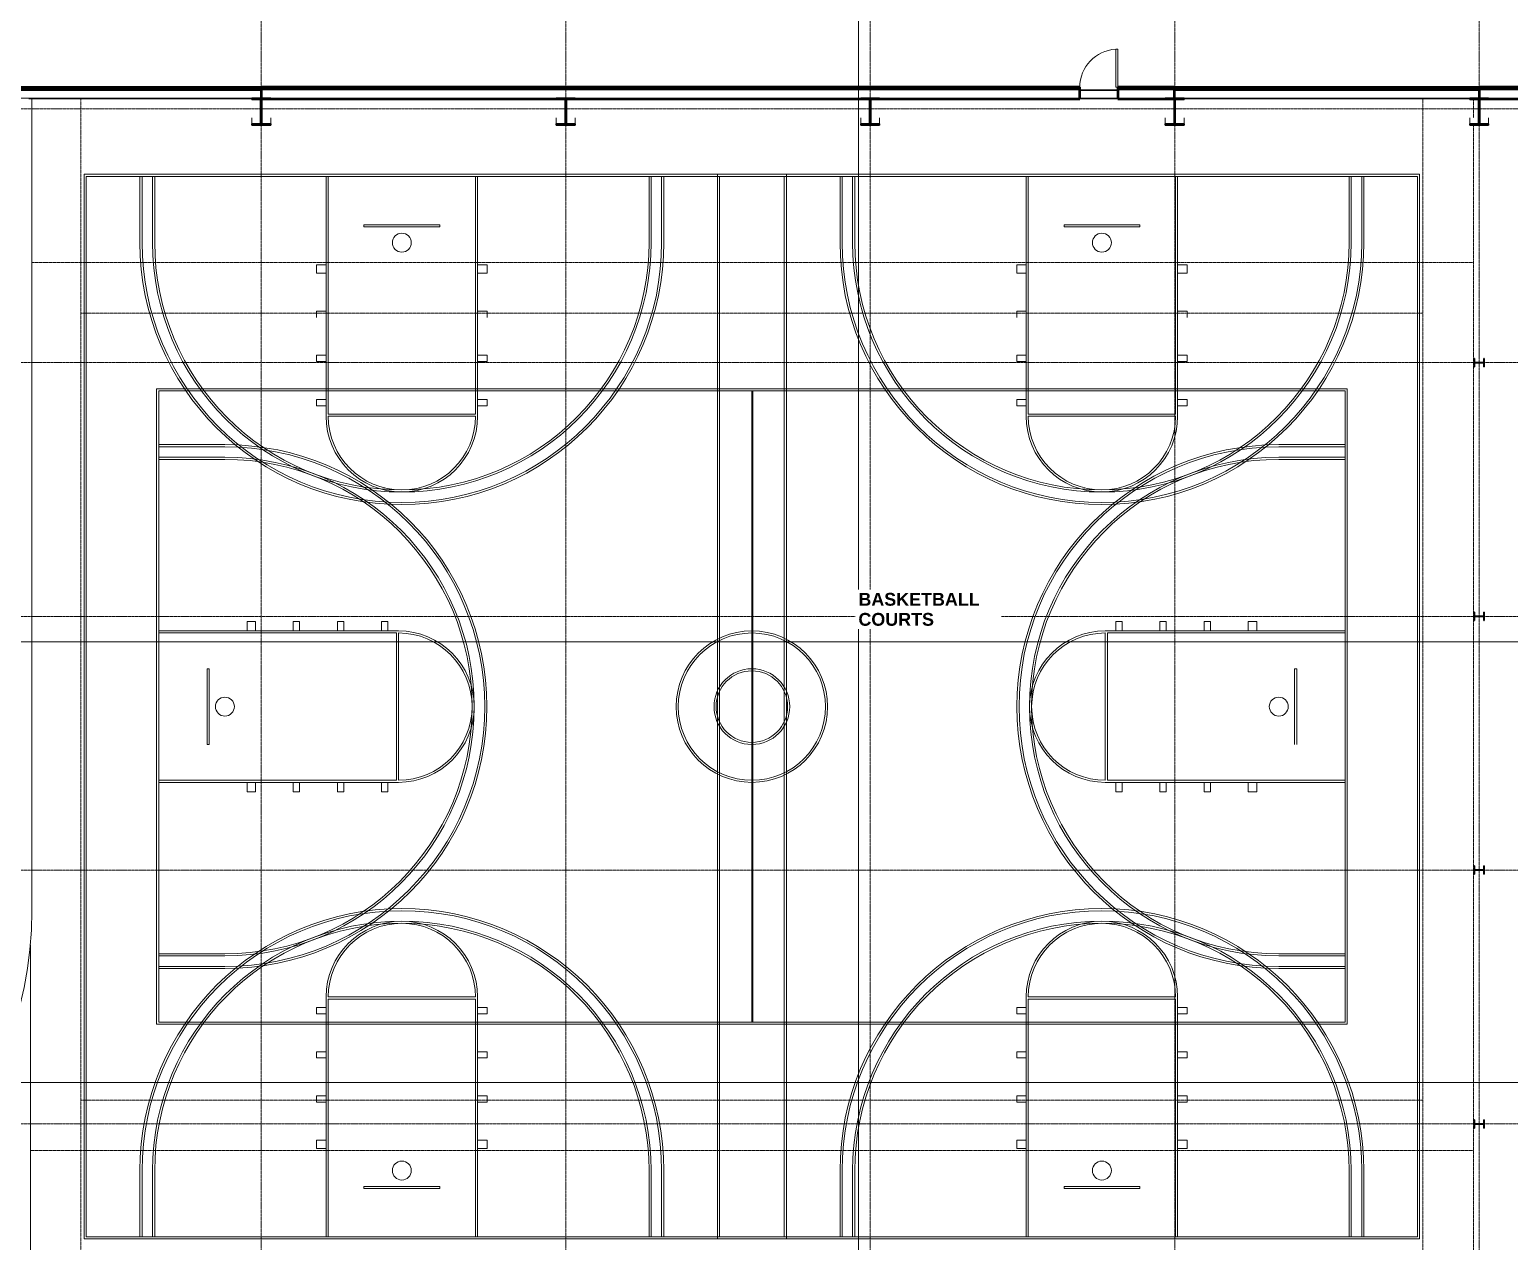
# Model space of a CAD drawing. Header units: inches. Extents: x 21806 to 26875, y -23174 to -20350.
# Drawn here: x 24603 to 26010, y -22220 to -21069 of the extents above; entities that cross this region are included whole.
import ezdxf

# ---------------------------------------------------------------- set-up
doc = ezdxf.new("R2010")
doc.units = ezdxf.units.IN
doc.header["$MEASUREMENT"] = 0
doc.linetypes.add('Dash 1_16_', pattern=[0.125, 0.0625, -0.0625])
doc.linetypes.add('Grid Line 1_2_', pattern=[0.875, 0.5, -0.125, 0.125, -0.125])
for name, color, linetype, lineweight in [('A-DOOR', 31, 'Continuous', 13), ('A-FLOR', 192, 'Continuous', 13), ('A-FLOR-CLRS', 90, 'Dash 1_16_', 9), ('A-FLOR-HRAL', 11, 'Continuous', 9), ('A-FLOR-OTLN', 90, 'Continuous', 9), ('A-GLAZ-CWMG', 51, 'Continuous', 9), ('A-WALL', 113, 'Continuous', 13), ('A-WALL-PATT', 111, 'Continuous', 50), ('G-ANNO-SYMB', 111, 'Continuous', 9), ('G-ANNO-TEXT', 231, 'Continuous', 9), ('L-SITE-WALL', 31, 'Continuous', 13), ('S-BEAM', 12, 'Continuous', 9), ('S-COLS', 52, 'Continuous', 9), ('S-GRID', 1, 'Continuous', 9)]:
    doc.layers.add(name, color=color, linetype=linetype, lineweight=lineweight)
doc.styles.add('Arial_B', font='arialbd.ttf', dxfattribs={"height": 12.177074})
pattern_1 = [(45, (0, 0), (-12.6713535, 12.6713535), []), (45, (0, 19.2), (-12.6713535, 12.6713535), [])]
pattern_2 = [(0, (0, 0), (0, 16), []), (90, (0, 0), (-16, 1e-15), [])]

# ---------------------------------------------------------------- blocks, each defined once
blk = doc.blocks.new('Girt_Z - 8_D-936192-First Floor Plan')
at = {"layer": 'S-BEAM'}
for p, q in [((24823, -21125.8), (24533.3, -21125.8)), ((24823, -21126.4), (24533.3, -21126.4)), ((24823, -21126.4), (24533.3, -21126.4)), ((25637.3, -21125.8), (25601.3, -21125.8)), ((25637.3, -21126.4), (25601.3, -21126.4)), ((25637.3, -21126.4), (25601.3, -21126.4)), ((25981, -21125.8), (25691.3, -21125.8)), ((25981, -21126.4), (25691.3, -21126.4)), ((25981, -21126.4), (25691.3, -21126.4)), ((24542.4, -21133.8), (24813.9, -21133.8)), ((25601.3, -21133.8), (25637.3, -21133.8)), ((25700.4, -21133.8), (25971.9, -21133.8))]:
    blk.add_line(p, q, dxfattribs=at)
blk = doc.blocks.new('Rectangular Mullion - Profile_Polycarbonate_Lower-836136-First Floor Plan')
at = {"layer": 'A-GLAZ-CWMG'}
for p, q in [((25695.1, -21123.5), (25695.1, -21123.4)), ((25695.1, -21123.4), (25977.1, -21123.4)), ((25695.1, -21123.6), (25695.1, -21123.5)), ((25695.1, -21123.5), (25977.1, -21123.5)), ((25695.1, -21125.2), (25695.1, -21123.6)), ((25695.1, -21125.2), (25977.1, -21125.2)), ((25695.1, -21125.5), (25977.1, -21125.5)), ((25977.1, -21123.4), (25977.1, -21123.5)), ((25977.1, -21123.5), (25977.1, -21123.6)), ((25977.1, -21123.6), (25977.1, -21125.2))]:
    blk.add_line(p, q, dxfattribs=at)
blk = doc.blocks.new('Rectangular Mullion - Profile_Polycarbonate_Upper and left-836139-First Floor Plan')
at = {"layer": 'A-GLAZ-CWMG', "lineweight": 20}
for p, q in [((-2.834, 0.859875), (-2.834, 0.984875)), ((-2.834, 0.984875), (0, 0.984875)), ((-2.7715, 0.859875), (-2.834, 0.859875)), ((-0.0625, 0.922375), (-2.7715, 0.922375)), ((-2.7715, 0.922375), (-2.7715, 0.859875)), ((-0.0625, -1.078625), (-0.0625, 0.922375)), ((0, 0.984875), (0, -1.141125)), ((-3.622, -1.141125), (-3.622, -0.787125)), ((-3.622, -0.787125), (-3.372, -0.787125)), ((0, -1.141125), (-3.622, -1.141125)), ((-3.372, -0.849625), (-3.5595, -0.849625)), ((-3.5595, -0.849625), (-3.5595, -1.078625)), ((-3.5595, -1.078625), (-0.0625, -1.078625)), ((-3.372, -0.787125), (-3.372, -0.849625))]:
    blk.add_line(p, q, dxfattribs=at)
blk = doc.blocks.new('Rectangular Mullion - Profile_Polycarbonate_right-836141-First Floor Plan')
at = {"layer": 'A-GLAZ-CWMG', "lineweight": 20}
for p, q in [((0, 0.984875), (-2.834, 0.984875)), ((-2.834, 0.984875), (-2.834, 0.859875)), ((-2.834, 0.859875), (-2.7715, 0.859875)), ((-2.7715, 0.859875), (-2.7715, 0.922375)), ((-2.7715, 0.922375), (-0.0625, 0.922375)), ((-0.0625, 0.922375), (-0.0625, -1.078625)), ((0, -1.141125), (0, 0.984875)), ((-3.372, -0.787125), (-3.622, -0.787125)), ((-3.622, -0.787125), (-3.622, -1.141125)), ((-3.622, -1.141125), (0, -1.141125)), ((-3.5595, -1.078625), (-3.5595, -0.849625)), ((-3.5595, -0.849625), (-3.372, -0.849625)), ((-0.0625, -1.078625), (-3.5595, -1.078625)), ((-3.372, -0.849625), (-3.372, -0.787125))]:
    blk.add_line(p, q, dxfattribs=at)
blk = doc.blocks.new('Rectangular Mullion - Profile_Polycarbonate_right-836033-First Floor Plan')
at = {"layer": 'A-GLAZ-CWMG', "lineweight": 20}
for p, q in [((0, 0.984875), (-2.834, 0.984875)), ((-2.834, 0.984875), (-2.834, 0.859875)), ((-2.834, 0.859875), (-2.7715, 0.859875)), ((-2.7715, 0.859875), (-2.7715, 0.922375)), ((-2.7715, 0.922375), (-0.0625, 0.922375)), ((-0.0625, 0.922375), (-0.0625, -1.078625)), ((0, -1.141125), (0, 0.984875)), ((-3.372, -0.787125), (-3.622, -0.787125)), ((-3.622, -0.787125), (-3.622, -1.141125)), ((-3.622, -1.141125), (0, -1.141125)), ((-3.5595, -1.078625), (-3.5595, -0.849625)), ((-3.5595, -0.849625), (-3.372, -0.849625)), ((-0.0625, -1.078625), (-3.5595, -1.078625)), ((-3.372, -0.849625), (-3.372, -0.787125))]:
    blk.add_line(p, q, dxfattribs=at)
blk = doc.blocks.new('Single-Flush - 36_ x 96_-948293-First Floor Plan')
at = {"layer": 'A-DOOR', "lineweight": 20}
for p, q in [((16, 5.6), (16, 41.6)), ((18, 41.6), (16, 41.6)), ((18, 5.6), (18, 41.6)), ((18, 5.6), (16, 5.6))]:
    blk.add_line(p, q, dxfattribs=at)
at = {"layer": 'A-DOOR', "lineweight": 9}
blk.add_arc((18, 5.6), 36.1, 93.1789, 180, dxfattribs=at)
blk = doc.blocks.new('Top Rail Type - Top Rail_Internal_-939601-First Floor Plan')
at = {"layer": 'A-FLOR-HRAL'}
for q in [(24601.9, -21134.4), (24604.9, -21906.1)]:
    blk.add_line((24604.9, -21134.4), q, dxfattribs=at)
blk.add_arc((24243.4, -21906.1), 361.5, 270, 0, dxfattribs=at)

msp = doc.modelspace()

# ---------------------------------------------------------------- hatches: boundary and pattern name
at = {"layer": 'A-WALL-PATT', "lineweight": 9}
h = msp.add_hatch(dxfattribs=at)
h.set_pattern_fill('FP_12', color=256, style=0, pattern_type=2)
h.set_pattern_definition(pattern_2)
h.paths.add_polyline_path([(25691.3, -21125.8), (25691.3, -21124.8), (25637.3, -21124.8), (25637.3, -21125.8), (25672.7, -21125.8)], flags=0)
h.paths.add_polyline_path([(25601.3, -21125.8), (25601.3, -21124.8), (24823, -21124.8), (24823, -21125.8), (25534.4, -21125.8)], flags=0)
h = msp.add_hatch(dxfattribs=at)
h.set_pattern_fill('FP_12', color=256, style=0, pattern_type=2)
h.set_pattern_definition(pattern_2)
h.paths.add_polyline_path([(26283.3, -21125.8), (26283.3, -21124.8), (25981, -21124.8), (25981, -21125.8), (26277.4, -21125.8)], flags=0)
at = {"layer": 'S-COLS'}
h = msp.add_hatch(dxfattribs=at)
h.set_pattern_fill('FP_1', color=256, style=0, pattern_type=2)
h.set_pattern_definition(pattern_1)
h.paths.add_polyline_path([(24831.9, -21135.1), (24831.9, -21133.8), (24813.9, -21133.8), (24813.9, -21135.1)], flags=0)
h = msp.add_hatch(dxfattribs=at)
h.set_pattern_fill('FP_1', color=256, style=0, pattern_type=2)
h.set_pattern_definition(pattern_1)
h.paths.add_polyline_path([(24823.5, -21158), (24823.5, -21135.1), (24822.3, -21135.1), (24822.3, -21158)], flags=0)
h = msp.add_hatch(dxfattribs=at)
h.set_pattern_fill('FP_1', color=256, style=0, pattern_type=2)
h.set_pattern_definition(pattern_1)
h.paths.add_polyline_path([(25121.4, -21135.1), (25121.4, -21133.8), (25103.4, -21133.8), (25103.4, -21135.1)], flags=0)
h = msp.add_hatch(dxfattribs=at)
h.set_pattern_fill('FP_1', color=256, style=0, pattern_type=2)
h.set_pattern_definition(pattern_1)
h.paths.add_polyline_path([(25113, -21158), (25113, -21135.1), (25111.8, -21135.1), (25111.8, -21158)], flags=0)
h = msp.add_hatch(dxfattribs=at)
h.set_pattern_fill('FP_1', color=256, style=0, pattern_type=2)
h.set_pattern_definition(pattern_1)
h.paths.add_polyline_path([(25410.9, -21135.1), (25410.9, -21133.8), (25392.9, -21133.8), (25392.9, -21135.1)], flags=0)
h = msp.add_hatch(dxfattribs=at)
h.set_pattern_fill('FP_1', color=256, style=0, pattern_type=2)
h.set_pattern_definition(pattern_1)
h.paths.add_polyline_path([(25402.5, -21158), (25402.5, -21135.1), (25401.3, -21135.1), (25401.3, -21158)], flags=0)
h = msp.add_hatch(dxfattribs=at)
h.set_pattern_fill('FP_1', color=256, style=0, pattern_type=2)
h.set_pattern_definition(pattern_1)
h.paths.add_polyline_path([(25700.4, -21135.1), (25700.4, -21133.8), (25682.4, -21133.8), (25682.4, -21135.1)], flags=0)
h = msp.add_hatch(dxfattribs=at)
h.set_pattern_fill('FP_1', color=256, style=0, pattern_type=2)
h.set_pattern_definition(pattern_1)
h.paths.add_polyline_path([(25692, -21158), (25692, -21135.1), (25690.8, -21135.1), (25690.8, -21158)], flags=0)
h = msp.add_hatch(dxfattribs=at)
h.set_pattern_fill('FP_1', color=256, style=0, pattern_type=2)
h.set_pattern_definition(pattern_1)
h.paths.add_polyline_path([(25989.9, -21135.1), (25989.9, -21133.8), (25971.9, -21133.8), (25971.9, -21135.1), (25983.7, -21135.1)], flags=0)
h = msp.add_hatch(dxfattribs=at)
h.set_pattern_fill('FP_1', color=256, style=0, pattern_type=2)
h.set_pattern_definition(pattern_1)
h.paths.add_polyline_path([(25981.5, -21158), (25981.5, -21135.1), (25980.3, -21135.1), (25980.3, -21158)], flags=0)
h = msp.add_hatch(dxfattribs=at)
h.set_pattern_fill('FP_1', color=256, style=0, pattern_type=2)
h.set_pattern_definition(pattern_1)
h.paths.add_polyline_path([(24831.9, -21159.3), (24831.9, -21158), (24813.9, -21158), (24813.9, -21159.3)], flags=0)
h = msp.add_hatch(dxfattribs=at)
h.set_pattern_fill('FP_1', color=256, style=0, pattern_type=2)
h.set_pattern_definition(pattern_1)
h.paths.add_polyline_path([(25121.4, -21159.3), (25121.4, -21158), (25103.4, -21158), (25103.4, -21159.3)], flags=0)
h = msp.add_hatch(dxfattribs=at)
h.set_pattern_fill('FP_1', color=256, style=0, pattern_type=2)
h.set_pattern_definition(pattern_1)
h.paths.add_polyline_path([(25410.9, -21159.3), (25410.9, -21158), (25392.9, -21158), (25392.9, -21159.3)], flags=0)
h = msp.add_hatch(dxfattribs=at)
h.set_pattern_fill('FP_1', color=256, style=0, pattern_type=2)
h.set_pattern_definition(pattern_1)
h.paths.add_polyline_path([(25700.4, -21159.3), (25700.4, -21158), (25682.4, -21158), (25682.4, -21159.3)], flags=0)
h = msp.add_hatch(dxfattribs=at)
h.set_pattern_fill('FP_1', color=256, style=0, pattern_type=2)
h.set_pattern_definition(pattern_1)
h.paths.add_polyline_path([(25989.9, -21159.3), (25989.9, -21158), (25971.9, -21158), (25971.9, -21159.3)], flags=0)
h = msp.add_hatch(dxfattribs=at)
h.set_pattern_fill('FP_1', color=256, style=0, pattern_type=2)
h.set_pattern_definition(pattern_1)
h.paths.add_polyline_path([(25985.3, -21389), (25985.8, -21389), (25985.8, -21381.1), (25985.3, -21381.1), (25985.3, -21384.2), (25985.1, -21384.7), (25984.6, -21384.9), (25977.1, -21384.9), (25976.7, -21384.7), (25976.5, -21384.2), (25976.5, -21381.1), (25976, -21381.1), (25976, -21389), (25976.5, -21389), (25976.5, -21385.9), (25976.7, -21385.4), (25977.1, -21385.2), (25984.6, -21385.2), (25985.1, -21385.4), (25985.3, -21385.9)], flags=0)
h = msp.add_hatch(dxfattribs=at)
h.set_pattern_fill('FP_1', color=256, style=0, pattern_type=2)
h.set_pattern_definition(pattern_1)
h.paths.add_polyline_path([(25976, -21630.3), (25976.5, -21630.3), (25976.5, -21627.1), (25976.7, -21626.6), (25977.1, -21626.4), (25984.6, -21626.4), (25985.1, -21626.6), (25985.3, -21627.1), (25985.3, -21630.3), (25985.8, -21630.3), (25985.8, -21622.3), (25985.3, -21622.3), (25985.3, -21625.5), (25985.1, -21626), (25984.6, -21626.2), (25977.1, -21626.2), (25976.7, -21626), (25976.5, -21625.5), (25976.5, -21622.3), (25976, -21622.3)], flags=0)
h = msp.add_hatch(dxfattribs=at)
h.set_pattern_fill('FP_1', color=256, style=0, pattern_type=2)
h.set_pattern_definition(pattern_1)
h.paths.add_polyline_path([(25985.3, -21871.5), (25985.8, -21871.5), (25985.8, -21863.6), (25985.3, -21863.6), (25985.3, -21866.7), (25985.1, -21867.2), (25984.6, -21867.4), (25977.1, -21867.4), (25976.7, -21867.2), (25976.5, -21866.7), (25976.5, -21863.6), (25976, -21863.6), (25976, -21871.5), (25976.5, -21871.5), (25976.5, -21868.4), (25976.7, -21867.9), (25977.1, -21867.7), (25984.6, -21867.7), (25985.1, -21867.9), (25985.3, -21868.4)], flags=0)
h = msp.add_hatch(dxfattribs=at)
h.set_pattern_fill('FP_1', color=256, style=0, pattern_type=2)
h.set_pattern_definition(pattern_1)
h.paths.add_polyline_path([(25985.3, -22112.8), (25985.8, -22112.8), (25985.8, -22104.8), (25985.3, -22104.8), (25985.3, -22108), (25985.1, -22108.5), (25984.6, -22108.7), (25977.1, -22108.7), (25976.7, -22108.5), (25976.5, -22108), (25976.5, -22104.8), (25976, -22104.8), (25976, -22112.8), (25976.5, -22112.8), (25976.5, -22109.6), (25976.7, -22109.1), (25977.1, -22108.9), (25984.6, -22108.9), (25985.1, -22109.1), (25985.3, -22109.6)], flags=0)

# ---------------------------------------------------------------- linework, layer by layer
at = {"layer": 'A-FLOR'}
for p, q in [((24813.9, -21134.4), (24604.9, -21134.4)), ((25637.3, -21134.4), (25601.3, -21134.4)), ((25971.9, -21134.4), (25700.4, -21134.4)), ((24603.4, -21938.5), (24603.4, -22266.1))]:
    msp.add_line(p, q, dxfattribs=at)
at = {"layer": 'A-FLOR-CLRS'}
for p, q in [((24603.4, -21134.1), (24603.4, -21134.4)), ((24651.4, -21134.1), (24651.4, -22290.1)), ((25927.4, -22290.1), (25927.4, -21134.1)), ((25975.4, -21152.6), (25975.4, -21135.1)), ((25975.4, -22334.9), (25975.4, -21159.3)), ((25975.4, -21290.1), (24604.9, -21290.1)), ((25927.4, -21338.1), (24651.4, -21338.1)), ((24603.4, -21938.5), (24603.4, -22338.1)), ((25927.4, -22086.1), (24651.4, -22086.1)), ((25975.4, -22134.1), (24603.4, -22134.1))]:
    msp.add_line(p, q, dxfattribs=at)
at = {"layer": 'A-FLOR-OTLN'}
for p, q in [((24654.6, -21206.1), (25924.2, -21206.1)), ((24654.6, -21206.1), (24654.6, -22218.1)), ((24656.6, -21208.1), (24656.6, -22216.1)), ((24656.6, -21208.1), (25922.2, -21208.1)), ((24707.6, -21271.1), (24707.6, -21208.1)), ((24709.6, -21271.1), (24709.6, -21208.1)), ((24719.6, -21271.1), (24719.6, -21208.1)), ((24721.6, -21271.1), (24721.6, -21208.1)), ((24884.6, -21436.1), (24884.6, -21208.1)), ((24886.6, -21434.1), (24886.6, -21208.1)), ((25026.6, -21434.1), (25026.6, -21208.1)), ((25028.6, -21436.1), (25028.6, -21208.1)), ((25191.6, -21271.1), (25191.6, -21208.1)), ((25193.6, -21271.1), (25193.6, -21208.1)), ((25203.6, -21271.1), (25203.6, -21208.1)), ((25205.6, -21271.1), (25205.6, -21208.1)), ((25256.6, -21206.1), (25256.6, -22218.1)), ((25258.6, -21208.1), (25258.6, -22216.1)), ((25320.2, -21208.1), (25320.2, -22216.1)), ((25322.2, -21206.1), (25322.2, -22218.1)), ((25373.2, -21271.1), (25373.2, -21208.1)), ((25375.2, -21271.1), (25375.2, -21208.1)), ((25385.2, -21271.1), (25385.2, -21208.1)), ((25387.2, -21271.1), (25387.2, -21208.1)), ((25550.2, -21436.1), (25550.2, -21208.1)), ((25552.2, -21434.1), (25552.2, -21208.1)), ((25692.2, -21434.1), (25692.2, -21208.1)), ((25694.2, -21436.1), (25694.2, -21208.1)), ((25857.2, -21271.1), (25857.2, -21208.1)), ((25859.2, -21271.1), (25859.2, -21208.1)), ((25869.2, -21271.1), (25869.2, -21208.1)), ((25871.2, -21271.1), (25871.2, -21208.1)), ((25922.2, -21208.1), (25922.2, -22216.1)), ((25924.2, -21206.1), (25924.2, -22218.1)), ((24920.6, -21254.1), (24992.6, -21254.1)), ((24920.6, -21256.1), (24920.6, -21254.1)), ((24920.6, -21256.1), (24992.6, -21256.1)), ((24992.6, -21256.1), (24992.6, -21254.1)), ((25658.2, -21254.1), (25586.2, -21254.1)), ((25586.2, -21256.1), (25586.2, -21254.1)), ((25658.2, -21256.1), (25586.2, -21256.1)), ((25658.2, -21256.1), (25658.2, -21254.1)), ((24884.6, -21292.1), (24875.6, -21292.1)), ((24875.6, -21300.1), (24875.6, -21292.1)), ((24884.6, -21300.1), (24875.6, -21300.1)), ((25028.6, -21292.1), (25037.6, -21292.1)), ((25028.6, -21300.1), (25037.6, -21300.1)), ((25037.6, -21300.1), (25037.6, -21292.1)), ((25550.2, -21292.1), (25541.2, -21292.1)), ((25541.2, -21300.1), (25541.2, -21292.1)), ((25550.2, -21300.1), (25541.2, -21300.1)), ((25694.2, -21292.1), (25703.2, -21292.1)), ((25694.2, -21300.1), (25703.2, -21300.1)), ((25703.2, -21300.1), (25703.2, -21292.1)), ((24884.6, -21336.1), (24875.6, -21336.1)), ((24875.6, -21342.1), (24875.6, -21336.1)), ((25028.6, -21336.1), (25037.6, -21336.1)), ((25037.6, -21342.1), (25037.6, -21336.1)), ((25550.2, -21336.1), (25541.2, -21336.1)), ((25541.2, -21342.1), (25541.2, -21336.1)), ((25694.2, -21336.1), (25703.2, -21336.1)), ((25703.2, -21342.1), (25703.2, -21336.1)), ((24884.6, -21378.1), (24875.6, -21378.1)), ((24875.6, -21384.1), (24875.6, -21378.1)), ((24884.6, -21384.1), (24875.6, -21384.1)), ((25028.6, -21378.1), (25037.6, -21378.1)), ((25028.6, -21384.1), (25037.6, -21384.1)), ((25037.6, -21384.1), (25037.6, -21378.1)), ((25550.2, -21378.1), (25541.2, -21378.1)), ((25541.2, -21384.1), (25541.2, -21378.1)), ((25550.2, -21384.1), (25541.2, -21384.1)), ((25694.2, -21378.1), (25703.2, -21378.1)), ((25694.2, -21384.1), (25703.2, -21384.1)), ((25703.2, -21384.1), (25703.2, -21378.1)), ((25855.4, -21410.1), (24723.4, -21410.1)), ((24723.4, -21410.1), (24723.4, -22014.1)), ((24725.4, -21412.1), (24725.4, -22012.1)), ((25853.4, -21412.1), (24725.4, -21412.1)), ((25289.4, -21412.1), (25289.4, -22012.1)), ((25290.4, -21412.1), (25290.4, -22012.1)), ((25853.4, -22012.1), (25853.4, -21412.1)), ((25855.4, -22014.1), (25855.4, -21410.1)), ((24884.6, -21420.1), (24875.6, -21420.1)), ((24875.6, -21426.1), (24875.6, -21420.1)), ((24884.6, -21426.1), (24875.6, -21426.1)), ((25028.6, -21420.1), (25037.6, -21420.1)), ((25028.6, -21426.1), (25037.6, -21426.1)), ((25037.6, -21426.1), (25037.6, -21420.1)), ((25550.2, -21420.1), (25541.2, -21420.1)), ((25541.2, -21426.1), (25541.2, -21420.1)), ((25550.2, -21426.1), (25541.2, -21426.1)), ((25694.2, -21420.1), (25703.2, -21420.1)), ((25694.2, -21426.1), (25703.2, -21426.1)), ((25703.2, -21426.1), (25703.2, -21420.1)), ((24886.6, -21434.1), (25026.6, -21434.1)), ((24886.6, -21436.1), (25026.6, -21436.1)), ((25692.2, -21434.1), (25552.2, -21434.1)), ((25692.2, -21436.1), (25552.2, -21436.1)), ((24788.4, -21463.1), (24725.4, -21463.1)), ((24788.4, -21465.1), (24725.4, -21465.1)), ((25790.4, -21463.1), (25853.4, -21463.1)), ((25790.4, -21465.1), (25853.4, -21465.1)), ((24788.4, -21475.1), (24725.4, -21475.1)), ((24788.4, -21477.1), (24725.4, -21477.1)), ((25790.4, -21475.1), (25853.4, -21475.1)), ((25790.4, -21477.1), (25853.4, -21477.1)), ((24809.4, -21640.1), (24809.4, -21631.1)), ((24817.4, -21631.1), (24809.4, -21631.1)), ((24817.4, -21640.1), (24817.4, -21631.1)), ((24853.4, -21640.1), (24853.4, -21631.1)), ((24859.4, -21631.1), (24853.4, -21631.1)), ((24859.4, -21640.1), (24859.4, -21631.1)), ((24895.4, -21640.1), (24895.4, -21631.1)), ((24901.4, -21631.1), (24895.4, -21631.1)), ((24901.4, -21640.1), (24901.4, -21631.1)), ((24937.4, -21640.1), (24937.4, -21631.1)), ((24943.4, -21631.1), (24937.4, -21631.1)), ((24943.4, -21640.1), (24943.4, -21631.1)), ((25635.4, -21631.1), (25641.4, -21631.1)), ((25635.4, -21640.1), (25635.4, -21631.1)), ((25641.4, -21640.1), (25641.4, -21631.1)), ((25677.4, -21631.1), (25683.4, -21631.1)), ((25677.4, -21640.1), (25677.4, -21631.1)), ((25683.4, -21640.1), (25683.4, -21631.1)), ((25719.4, -21631.1), (25725.4, -21631.1)), ((25719.4, -21640.1), (25719.4, -21631.1)), ((25725.4, -21640.1), (25725.4, -21631.1)), ((25761.4, -21631.1), (25769.4, -21631.1)), ((25761.4, -21640.1), (25761.4, -21631.1)), ((25769.4, -21640.1), (25769.4, -21631.1)), ((24953.4, -21640.1), (24725.4, -21640.1)), ((24951.4, -21642.1), (24725.4, -21642.1)), ((24951.4, -21782.1), (24951.4, -21642.1)), ((24953.4, -21782.1), (24953.4, -21642.1)), ((25625.4, -21640.1), (25853.4, -21640.1)), ((25625.4, -21782.1), (25625.4, -21642.1)), ((25627.4, -21782.1), (25627.4, -21642.1)), ((25627.4, -21642.1), (25853.4, -21642.1)), ((24771.4, -21748.1), (24771.4, -21676.1)), ((24773.4, -21676.1), (24771.4, -21676.1)), ((24773.4, -21748.1), (24773.4, -21676.1)), ((25805.4, -21748.1), (25805.4, -21676.1)), ((25805.4, -21676.1), (25807.4, -21676.1)), ((25807.4, -21748.1), (25807.4, -21676.1)), ((24773.4, -21748.1), (24771.4, -21748.1)), ((24951.4, -21782.1), (24725.4, -21782.1)), ((24953.4, -21784.1), (24725.4, -21784.1)), ((24809.4, -21784.1), (24809.4, -21793.1)), ((24817.4, -21793.1), (24809.4, -21793.1)), ((24817.4, -21784.1), (24817.4, -21793.1)), ((24853.4, -21784.1), (24853.4, -21793.1)), ((24859.4, -21793.1), (24853.4, -21793.1)), ((24859.4, -21784.1), (24859.4, -21793.1)), ((24895.4, -21784.1), (24895.4, -21793.1)), ((24901.4, -21793.1), (24895.4, -21793.1)), ((24901.4, -21784.1), (24901.4, -21793.1)), ((24937.4, -21784.1), (24937.4, -21793.1)), ((24943.4, -21793.1), (24937.4, -21793.1)), ((24943.4, -21784.1), (24943.4, -21793.1)), ((25625.4, -21784.1), (25853.4, -21784.1)), ((25627.4, -21782.1), (25853.4, -21782.1)), ((25635.4, -21784.1), (25635.4, -21793.1)), ((25635.4, -21793.1), (25641.4, -21793.1)), ((25641.4, -21784.1), (25641.4, -21793.1)), ((25677.4, -21784.1), (25677.4, -21793.1)), ((25677.4, -21793.1), (25683.4, -21793.1)), ((25683.4, -21784.1), (25683.4, -21793.1)), ((25719.4, -21784.1), (25719.4, -21793.1)), ((25719.4, -21793.1), (25725.4, -21793.1)), ((25725.4, -21784.1), (25725.4, -21793.1)), ((25761.4, -21784.1), (25761.4, -21793.1)), ((25761.4, -21793.1), (25769.4, -21793.1)), ((25769.4, -21784.1), (25769.4, -21793.1)), ((24788.4, -21947.1), (24725.4, -21947.1)), ((25790.4, -21947.1), (25853.4, -21947.1)), ((24788.4, -21949.1), (24725.4, -21949.1)), ((24788.4, -21959.1), (24725.4, -21959.1)), ((24788.4, -21961.1), (24725.4, -21961.1)), ((25790.4, -21949.1), (25853.4, -21949.1)), ((25790.4, -21959.1), (25853.4, -21959.1)), ((25790.4, -21961.1), (25853.4, -21961.1)), ((24884.6, -21988.1), (24884.6, -22216.1)), ((24886.6, -21988.1), (25026.6, -21988.1)), ((24886.6, -21990.1), (25026.6, -21990.1)), ((24886.6, -21990.1), (24886.6, -22216.1)), ((25026.6, -21990.1), (25026.6, -22216.1)), ((25028.6, -21988.1), (25028.6, -22216.1)), ((25550.2, -21988.1), (25550.2, -22216.1)), ((25692.2, -21988.1), (25552.2, -21988.1)), ((25692.2, -21990.1), (25552.2, -21990.1)), ((25552.2, -21990.1), (25552.2, -22216.1)), ((25692.2, -21990.1), (25692.2, -22216.1)), ((25694.2, -21988.1), (25694.2, -22216.1)), ((24875.6, -21998.1), (24875.6, -22004.1)), ((24884.6, -21998.1), (24875.6, -21998.1)), ((24884.6, -22004.1), (24875.6, -22004.1)), ((25028.6, -21998.1), (25037.6, -21998.1)), ((25028.6, -22004.1), (25037.6, -22004.1)), ((25037.6, -21998.1), (25037.6, -22004.1)), ((25541.2, -21998.1), (25541.2, -22004.1)), ((25550.2, -21998.1), (25541.2, -21998.1)), ((25550.2, -22004.1), (25541.2, -22004.1)), ((25694.2, -21998.1), (25703.2, -21998.1)), ((25694.2, -22004.1), (25703.2, -22004.1)), ((25703.2, -21998.1), (25703.2, -22004.1)), ((24723.4, -22014.1), (25855.4, -22014.1)), ((24725.4, -22012.1), (25853.4, -22012.1)), ((24875.6, -22040.1), (24875.6, -22046.1)), ((24884.6, -22040.1), (24875.6, -22040.1)), ((24884.6, -22046.1), (24875.6, -22046.1)), ((25028.6, -22040.1), (25037.6, -22040.1)), ((25028.6, -22046.1), (25037.6, -22046.1)), ((25037.6, -22040.1), (25037.6, -22046.1)), ((25541.2, -22040.1), (25541.2, -22046.1)), ((25550.2, -22040.1), (25541.2, -22040.1)), ((25550.2, -22046.1), (25541.2, -22046.1)), ((25694.2, -22040.1), (25703.2, -22040.1)), ((25694.2, -22046.1), (25703.2, -22046.1)), ((25703.2, -22040.1), (25703.2, -22046.1)), ((24875.6, -22082.1), (24875.6, -22088.1)), ((24884.6, -22082.1), (24875.6, -22082.1)), ((24884.6, -22088.1), (24875.6, -22088.1)), ((25028.6, -22082.1), (25037.6, -22082.1)), ((25028.6, -22088.1), (25037.6, -22088.1)), ((25037.6, -22082.1), (25037.6, -22088.1)), ((25541.2, -22082.1), (25541.2, -22088.1)), ((25550.2, -22082.1), (25541.2, -22082.1)), ((25550.2, -22088.1), (25541.2, -22088.1)), ((25694.2, -22082.1), (25703.2, -22082.1)), ((25694.2, -22088.1), (25703.2, -22088.1)), ((25703.2, -22082.1), (25703.2, -22088.1)), ((24875.6, -22124.1), (24875.6, -22132.1)), ((24884.6, -22124.1), (24875.6, -22124.1)), ((25028.6, -22124.1), (25037.6, -22124.1)), ((25037.6, -22124.1), (25037.6, -22132.1)), ((25541.2, -22124.1), (25541.2, -22132.1)), ((25550.2, -22124.1), (25541.2, -22124.1)), ((25694.2, -22124.1), (25703.2, -22124.1)), ((25703.2, -22124.1), (25703.2, -22132.1)), ((24884.6, -22132.1), (24875.6, -22132.1)), ((25028.6, -22132.1), (25037.6, -22132.1)), ((25550.2, -22132.1), (25541.2, -22132.1)), ((25694.2, -22132.1), (25703.2, -22132.1)), ((24707.6, -22153.1), (24707.6, -22216.1)), ((24709.6, -22153.1), (24709.6, -22216.1)), ((24719.6, -22153.1), (24719.6, -22216.1)), ((24721.6, -22153.1), (24721.6, -22216.1)), ((25191.6, -22153.1), (25191.6, -22216.1)), ((25193.6, -22153.1), (25193.6, -22216.1)), ((25203.6, -22153.1), (25203.6, -22216.1)), ((25205.6, -22153.1), (25205.6, -22216.1)), ((25373.2, -22153.1), (25373.2, -22216.1)), ((25375.2, -22153.1), (25375.2, -22216.1)), ((25385.2, -22153.1), (25385.2, -22216.1)), ((25387.2, -22153.1), (25387.2, -22216.1)), ((25857.2, -22153.1), (25857.2, -22216.1)), ((25859.2, -22153.1), (25859.2, -22216.1)), ((25869.2, -22153.1), (25869.2, -22216.1)), ((25871.2, -22153.1), (25871.2, -22216.1)), ((24920.6, -22168.1), (24992.6, -22168.1)), ((24920.6, -22168.1), (24920.6, -22170.1)), ((24920.6, -22170.1), (24992.6, -22170.1)), ((24992.6, -22168.1), (24992.6, -22170.1)), ((25658.2, -22168.1), (25586.2, -22168.1)), ((25586.2, -22168.1), (25586.2, -22170.1)), ((25658.2, -22170.1), (25586.2, -22170.1)), ((25658.2, -22168.1), (25658.2, -22170.1)), ((24656.6, -22216.1), (25922.2, -22216.1)), ((24654.6, -22218.1), (25924.2, -22218.1))]:
    msp.add_line(p, q, dxfattribs=at)
for centre, radius in [((24956.6, -21271.1), 9), ((25622.2, -21271.1), 9), ((25289.4, -21712.1), 72), ((25289.4, -21712.1), 70), ((25289.4, -21712.1), 36), ((25289.4, -21712.1), 34), ((24788.4, -21712.1), 9), ((25790.4, -21712.1), 9), ((24956.6, -22153.1), 9), ((25622.2, -22153.1), 9)]:
    msp.add_circle(centre, radius, dxfattribs=at)
for centre, radius, start, end in [((24956.6, -21271.1), 249, 180, 270), ((24956.6, -21271.1), 247, 180, 270), ((24956.6, -21271.1), 237, 180, 270), ((24956.6, -21271.1), 235, 180, 270), ((24956.6, -21271.1), 247, 270, 0), ((24956.6, -21271.1), 249, 270, 0), ((24956.6, -21271.1), 235, 270, 0), ((24956.6, -21271.1), 237, 270, 0), ((25622.2, -21271.1), 249, 180, 270), ((25622.2, -21271.1), 247, 180, 270), ((25622.2, -21271.1), 237, 180, 270), ((25622.2, -21271.1), 235, 180, 270), ((25622.2, -21271.1), 247, 270, 0), ((25622.2, -21271.1), 249, 270, 0), ((25622.2, -21271.1), 235, 270, 0), ((25622.2, -21271.1), 237, 270, 0), ((24956.6, -21436.1), 72, 180, 0), ((24956.6, -21436.1), 70, 180, 0), ((25622.2, -21436.1), 72, 180, 360), ((25622.2, -21436.1), 70, 180, 0), ((24788.4, -21712.1), 249, 0, 90), ((24788.4, -21712.1), 247, 0, 90), ((25790.4, -21712.1), 249, 90, 180), ((25790.4, -21712.1), 247, 90, 180), ((24788.4, -21712.1), 237, 0, 90), ((24788.4, -21712.1), 235, 0, 90), ((25790.4, -21712.1), 237, 90, 180), ((25790.4, -21712.1), 235, 90, 180), ((24953.4, -21712.1), 72, 270, 90), ((24953.4, -21712.1), 70, 270, 90), ((25625.4, -21712.1), 72, 90, 270), ((25625.4, -21712.1), 70, 90, 270), ((24788.4, -21712.1), 247, 270, 0), ((24788.4, -21712.1), 249, 270, 0), ((24788.4, -21712.1), 235, 270, 0), ((24788.4, -21712.1), 237, 270, 0), ((25790.4, -21712.1), 249, 180, 270), ((25790.4, -21712.1), 247, 180, 270), ((25790.4, -21712.1), 237, 180, 270), ((25790.4, -21712.1), 235, 180, 270), ((24956.6, -22153.1), 249, 90, 180), ((24956.6, -22153.1), 247, 90, 180), ((24956.6, -22153.1), 249, 0, 90), ((24956.6, -22153.1), 247, 0, 90), ((25622.2, -22153.1), 249, 90, 180), ((25622.2, -22153.1), 247, 90, 180), ((25622.2, -22153.1), 249, 0, 90), ((25622.2, -22153.1), 247, 0, 90), ((24956.6, -22153.1), 237, 90, 180), ((24956.6, -22153.1), 235, 90, 180), ((24956.6, -21988.1), 72, 0, 180), ((24956.6, -21988.1), 70, 0, 180), ((24956.6, -22153.1), 237, 0, 90), ((24956.6, -22153.1), 235, 0, 90), ((25622.2, -22153.1), 237, 90, 180), ((25622.2, -22153.1), 235, 90, 180), ((25622.2, -21988.1), 72, 0, 180), ((25622.2, -21988.1), 70, 360, 180), ((25622.2, -22153.1), 237, 0, 90), ((25622.2, -22153.1), 235, 0, 90)]:
    msp.add_arc(centre, radius, start, end, dxfattribs=at)
at = {"layer": 'A-WALL', "lineweight": 50}
for p, q in [((24822.7, -21123.6), (24533.6, -21123.6)), ((24533.6, -21125.2), (24822.7, -21125.2)), ((24822.7, -21125.2), (24822.7, -21123.6)), ((25980.7, -21123.6), (25691.6, -21123.6)), ((25691.6, -21123.6), (25691.6, -21125.2)), ((25691.6, -21125.2), (25980.7, -21125.2)), ((25980.7, -21125.2), (25980.7, -21123.6))]:
    msp.add_line(p, q, dxfattribs=at)
at = {"layer": 'A-WALL'}
for p, q in [((24823, -21124.8), (25601.3, -21124.8)), ((24823, -21125.8), (25601.3, -21125.8)), ((25637.3, -21124.8), (25691.3, -21124.8)), ((25637.3, -21125.8), (25691.3, -21125.8)), ((25981, -21124.8), (26284.3, -21124.8)), ((25981, -21125.8), (26283.3, -21125.8)), ((24823, -21133.8), (25601.3, -21133.8)), ((25637.3, -21133.8), (25691.3, -21133.8)), ((25981, -21133.8), (26275.3, -21133.8))]:
    msp.add_line(p, q, dxfattribs=at)
at = {"layer": 'G-ANNO-SYMB'}
for p, q in [((25390.9, -20427.1), (25390.9, -23161.9)), ((26316.2, -21650.5), (21817.6, -21650.5)), ((26326.7, -22069.4), (21851, -22069.4))]:
    msp.add_line(p, q, dxfattribs=at)
at = {"layer": 'L-SITE-WALL', "lineweight": 50}
for p, q in [((25601.3, -21123.3), (24823, -21123.3)), ((24823, -21123.3), (24823, -21134.4)), ((25601.3, -21134.4), (25601.3, -21123.3)), ((25691.3, -21123.3), (25637.3, -21123.3)), ((25637.3, -21123.3), (25637.3, -21134.4)), ((25691.3, -21134.4), (25691.3, -21123.3)), ((26285.8, -21123.3), (25981, -21123.3)), ((25981, -21123.3), (25981, -21134.4)), ((24823, -21134.4), (25601.3, -21134.4)), ((25637.3, -21134.4), (25691.3, -21134.4)), ((25981, -21134.4), (26274.6, -21134.4))]:
    msp.add_line(p, q, dxfattribs=at)
at = {"layer": 'S-COLS', "lineweight": 30}
for p, q in [((24813.9, -21133.8), (24813.9, -21135.1)), ((24831.9, -21133.8), (24813.9, -21133.8)), ((24813.9, -21135.1), (24831.9, -21135.1)), ((24822.3, -21135.1), (24822.3, -21158)), ((24823.5, -21135.1), (24822.3, -21135.1)), ((24823.5, -21158), (24823.5, -21135.1)), ((24831.9, -21135.1), (24831.9, -21133.8)), ((25103.4, -21133.8), (25103.4, -21135.1)), ((25121.4, -21133.8), (25103.4, -21133.8)), ((25103.4, -21135.1), (25121.4, -21135.1)), ((25111.8, -21135.1), (25111.8, -21158)), ((25113, -21135.1), (25111.8, -21135.1)), ((25113, -21158), (25113, -21135.1)), ((25121.4, -21135.1), (25121.4, -21133.8)), ((25392.9, -21133.8), (25392.9, -21135.1)), ((25410.9, -21133.8), (25392.9, -21133.8)), ((25392.9, -21135.1), (25410.9, -21135.1)), ((25401.3, -21135.1), (25401.3, -21158)), ((25402.5, -21135.1), (25401.3, -21135.1)), ((25402.5, -21158), (25402.5, -21135.1)), ((25410.9, -21135.1), (25410.9, -21133.8)), ((25682.4, -21133.8), (25682.4, -21135.1)), ((25700.4, -21133.8), (25682.4, -21133.8)), ((25682.4, -21135.1), (25700.4, -21135.1)), ((25690.8, -21135.1), (25690.8, -21158)), ((25692, -21135.1), (25690.8, -21135.1)), ((25692, -21158), (25692, -21135.1)), ((25700.4, -21135.1), (25700.4, -21133.8)), ((25971.9, -21133.8), (25971.9, -21135.1)), ((25989.9, -21133.8), (25971.9, -21133.8)), ((25971.9, -21135.1), (25989.9, -21135.1)), ((25980.3, -21135.1), (25980.3, -21158)), ((25981.5, -21135.1), (25980.3, -21135.1)), ((25981.5, -21158), (25981.5, -21135.1)), ((25989.9, -21135.1), (25989.9, -21133.8)), ((24813.9, -21158), (24813.9, -21159.3)), ((24831.9, -21158), (24813.9, -21158)), ((24813.9, -21159.3), (24831.9, -21159.3)), ((24822.3, -21158), (24823.5, -21158)), ((24831.9, -21159.3), (24831.9, -21158)), ((25103.4, -21158), (25103.4, -21159.3)), ((25121.4, -21158), (25103.4, -21158)), ((25103.4, -21159.3), (25121.4, -21159.3)), ((25111.8, -21158), (25113, -21158)), ((25121.4, -21159.3), (25121.4, -21158)), ((25392.9, -21158), (25392.9, -21159.3)), ((25410.9, -21158), (25392.9, -21158)), ((25392.9, -21159.3), (25410.9, -21159.3)), ((25401.3, -21158), (25402.5, -21158)), ((25410.9, -21159.3), (25410.9, -21158)), ((25682.4, -21158), (25682.4, -21159.3)), ((25700.4, -21158), (25682.4, -21158)), ((25682.4, -21159.3), (25700.4, -21159.3)), ((25690.8, -21158), (25692, -21158)), ((25700.4, -21159.3), (25700.4, -21158)), ((25971.9, -21158), (25971.9, -21159.3)), ((25989.9, -21158), (25971.9, -21158)), ((25971.9, -21159.3), (25989.9, -21159.3)), ((25980.3, -21158), (25981.5, -21158)), ((25989.9, -21159.3), (25989.9, -21158)), ((25976.5, -21381.1), (25976, -21381.1)), ((25976, -21381.1), (25976, -21389)), ((25976.5, -21384.2), (25976.5, -21381.1)), ((25976.5, -21389), (25976.5, -21385.9)), ((25984.6, -21384.9), (25977.1, -21384.9)), ((25977.1, -21385.2), (25984.6, -21385.2)), ((25985.8, -21381.1), (25985.3, -21381.1)), ((25985.3, -21381.1), (25985.3, -21384.2)), ((25985.3, -21385.9), (25985.3, -21389)), ((25985.8, -21389), (25985.8, -21381.1)), ((25976, -21389), (25976.5, -21389)), ((25985.3, -21389), (25985.8, -21389)), ((25976.5, -21622.3), (25976, -21622.3)), ((25976, -21622.3), (25976, -21630.3)), ((25976.5, -21625.5), (25976.5, -21622.3)), ((25985.8, -21622.3), (25985.3, -21622.3)), ((25985.3, -21622.3), (25985.3, -21625.5)), ((25985.8, -21630.3), (25985.8, -21622.3)), ((25976, -21630.3), (25976.5, -21630.3)), ((25976.5, -21630.3), (25976.5, -21627.1)), ((25984.6, -21626.2), (25977.1, -21626.2)), ((25977.1, -21626.4), (25984.6, -21626.4)), ((25985.3, -21627.1), (25985.3, -21630.3)), ((25985.3, -21630.3), (25985.8, -21630.3)), ((25976.5, -21863.6), (25976, -21863.6)), ((25976, -21863.6), (25976, -21871.5)), ((25976.5, -21866.7), (25976.5, -21863.6)), ((25985.8, -21863.6), (25985.3, -21863.6)), ((25985.3, -21863.6), (25985.3, -21866.7)), ((25985.8, -21871.5), (25985.8, -21863.6)), ((25976, -21871.5), (25976.5, -21871.5)), ((25976.5, -21871.5), (25976.5, -21868.4)), ((25984.6, -21867.4), (25977.1, -21867.4)), ((25977.1, -21867.7), (25984.6, -21867.7)), ((25985.3, -21868.4), (25985.3, -21871.5)), ((25985.3, -21871.5), (25985.8, -21871.5)), ((25976.5, -22104.8), (25976, -22104.8)), ((25976, -22104.8), (25976, -22112.8)), ((25976, -22112.8), (25976.5, -22112.8)), ((25976.5, -22108), (25976.5, -22104.8)), ((25976.5, -22112.8), (25976.5, -22109.6)), ((25984.6, -22108.7), (25977.1, -22108.7)), ((25977.1, -22108.9), (25984.6, -22108.9)), ((25985.8, -22104.8), (25985.3, -22104.8)), ((25985.3, -22104.8), (25985.3, -22108)), ((25985.3, -22109.6), (25985.3, -22112.8)), ((25985.3, -22112.8), (25985.8, -22112.8)), ((25985.8, -22112.8), (25985.8, -22104.8))]:
    msp.add_line(p, q, dxfattribs=at)
at = {"layer": 'S-COLS'}
for p, q in [((24813.9, -21158), (24813.9, -21152.6)), ((24831.9, -21158), (24831.9, -21152.6)), ((25103.4, -21158), (25103.4, -21152.6)), ((25121.4, -21158), (25121.4, -21152.6)), ((25392.9, -21158), (25392.9, -21152.6)), ((25410.9, -21158), (25410.9, -21152.6)), ((25682.4, -21158), (25682.4, -21152.6)), ((25700.4, -21158), (25700.4, -21152.6)), ((25971.9, -21158), (25971.9, -21152.6)), ((25989.9, -21158), (25989.9, -21152.6))]:
    msp.add_line(p, q, dxfattribs=at)
at = {"layer": 'S-COLS', "lineweight": 30}
for centre, start, end in [((25977.1, -21384.2), 180, 270), ((25977.1, -21385.9), 90, 180), ((25984.6, -21384.2), 270, 0), ((25984.6, -21385.9), 0, 90), ((25977.1, -21625.5), 180, 270), ((25977.1, -21627.1), 90, 180), ((25984.6, -21625.5), 270, 0), ((25984.6, -21627.1), 0, 90), ((25977.1, -21866.7), 180, 270), ((25977.1, -21868.4), 90, 180), ((25984.6, -21866.7), 270, 0), ((25984.6, -21868.4), 0, 90), ((25977.1, -22108), 180, 270), ((25977.1, -22109.6), 90, 180), ((25984.6, -22108), 270, 0), ((25984.6, -22109.6), 0, 90)]:
    msp.add_arc(centre, 0.691, start, end, dxfattribs=at)
at = {"layer": 'S-GRID', "linetype": 'Grid Line 1_2_'}
for p, q in [((24822.9, -23162.9), (24822.9, -20779.9)), ((25112.4, -23162.9), (25112.4, -20779.9)), ((25401.9, -23162.9), (25401.9, -20779.9)), ((25691.4, -23162.9), (25691.4, -20779.9)), ((25980.9, -23162.9), (25980.9, -20779.9)), ((26875.5, -21143.8), (22016.4, -21143.8)), ((26492.8, -21385.1), (22016.4, -21385.1)), ((26492.8, -21626.3), (22016.4, -21626.3)), ((26492.8, -21867.6), (22016.4, -21867.6)), ((26492.8, -22108.8), (22016.4, -22108.8))]:
    msp.add_line(p, q, dxfattribs=at)

# ---------------------------------------------------------------- block references
at = {"layer": 'A-DOOR'}
msp.add_blockref('Single-Flush - 36_ x 96_-948293-First Floor Plan', (25619.3, -21128.9), dxfattribs=at)
at = {"layer": 'A-FLOR-HRAL'}
msp.add_blockref('Top Rail Type - Top Rail_Internal_-939601-First Floor Plan', (0, 0), dxfattribs=at)
at = {"layer": 'A-GLAZ-CWMG'}
for name, p in [('Rectangular Mullion - Profile_Polycarbonate_Lower-836136-First Floor Plan', (-1158, 0)), ('Rectangular Mullion - Profile_Polycarbonate_right-836141-First Floor Plan', (24822.8, -21124.4)), ('Rectangular Mullion - Profile_Polycarbonate_Lower-836136-First Floor Plan', (0, 0)), ('Rectangular Mullion - Profile_Polycarbonate_right-836033-First Floor Plan', (25980.8, -21124.4))]:
    msp.add_blockref(name, p, dxfattribs=at)
at = {"layer": 'A-GLAZ-CWMG', "extrusion": (0, 0, -1)}
msp.add_blockref('Rectangular Mullion - Profile_Polycarbonate_Upper and left-836139-First Floor Plan', (-25691.5, -21124.4), dxfattribs=at)
at = {"layer": 'S-BEAM'}
msp.add_blockref('Girt_Z - 8_D-936192-First Floor Plan', (0, 0), dxfattribs=at)

# ---------------------------------------------------------------- next in the draw order: texts
at = {"layer": 'G-ANNO-TEXT', "color": 7, "insert": (25390.7, -21604), "char_height": 12.18, "width": 132.912, "attachment_point": 1, "line_spacing_factor": 0.938532, "style": 'Arial_B', "bg_fill": 3, "box_fill_scale": 1.25, "bg_fill_color": 0, "bg_fill_transparency": 0}
msp.add_mtext('BASKETBALL\\PCOURTS', dxfattribs=at)

doc.saveas('drawing.dxf')
